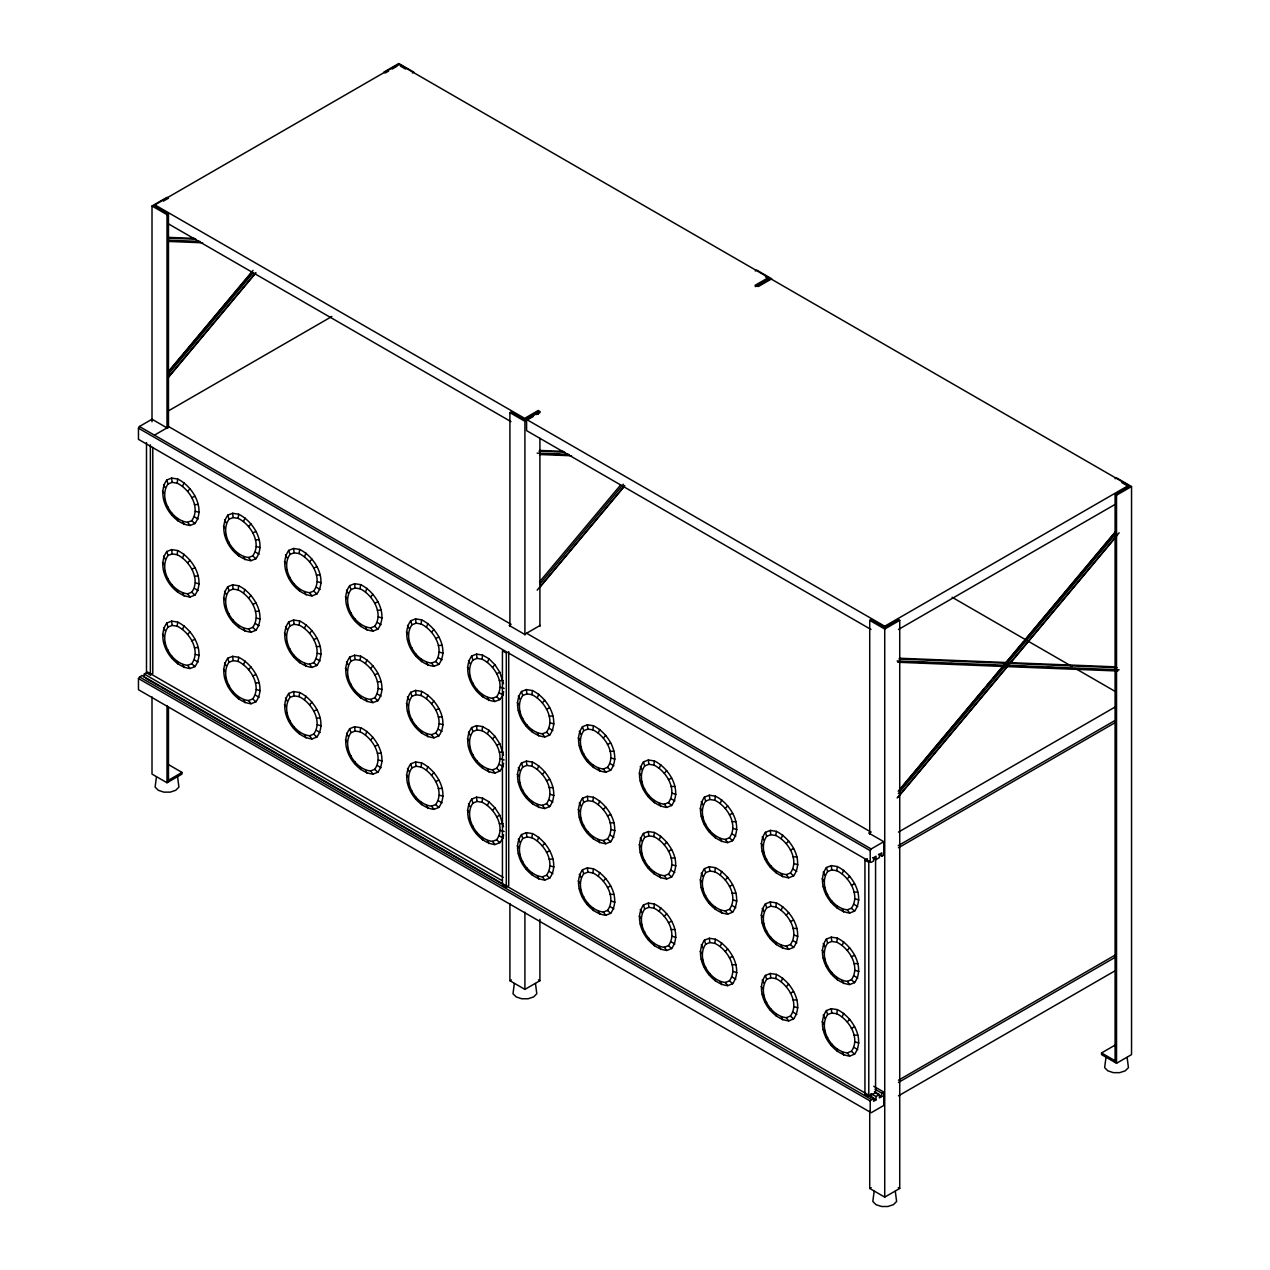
<?xml version="1.0" encoding="UTF-8"?>
<svg xmlns="http://www.w3.org/2000/svg" width="1270" height="1270" viewBox="0 0 1270 1270"><rect width="100%" height="100%" fill="white"/><g stroke="black" fill="none" stroke-linecap="round" stroke-linejoin="round"><path stroke-width="1.5" d="M177.197 483.171L172.133 482.378L168.021 483.981C158.258 497.808 171.625 520.573 187.627 522.288L191.738 520.668C200.993 507.889 189.833 489.236 177.197 483.171L177.657 479.012L171.656 478.076L166.767 479.981C155.178 496.411 171.037 523.446 190.04 525.462L194.945 523.558C205.93 508.381 192.659 486.219 177.657 479.012M177.197 554.688L172.133 553.895L168.021 555.514C158.258 569.341 171.625 592.106 187.627 593.82L191.738 592.201C200.993 579.422 189.833 560.769 177.197 554.688L177.657 550.545L171.656 549.608L166.767 551.513C155.178 567.928 171.037 594.963 190.04 596.995L194.945 595.09C205.93 579.914 192.659 557.752 177.657 550.545M177.197 626.221L172.133 625.427L168.021 627.047C158.258 640.874 171.625 663.639 187.627 665.353L191.738 663.734C200.993 650.954 189.833 632.301 177.197 626.221L177.657 622.078L171.656 621.125L166.767 623.046C155.178 639.461 171.037 666.496 190.04 668.528L194.945 666.607C205.93 651.447 192.659 629.285 177.657 622.078M238.173 518.366L233.124 517.573L228.997 519.192C219.234 533.019 232.601 555.784 248.602 557.498L252.73 555.879C261.985 543.1 250.809 524.447 238.173 518.366L238.633 514.223L232.632 513.27L227.743 515.191C216.154 531.606 232.013 558.641 251.031 560.673L255.921 558.752C266.906 543.592 253.635 521.43 238.633 514.223M238.173 589.899L233.124 589.105L228.997 590.725C219.234 604.552 232.601 627.317 248.602 629.015L252.73 627.412C261.985 614.632 250.809 595.963 238.173 589.899L238.633 585.756L232.632 584.803L227.743 586.724C216.154 603.139 232.013 630.174 251.031 632.206L255.921 630.285C266.906 615.125 253.635 592.963 238.633 585.756M238.173 661.432L233.124 660.638L228.997 662.257C219.234 676.084 232.601 698.849 248.602 700.548L252.73 698.944C261.985 686.165 250.809 667.496 238.173 661.432L238.633 657.273L232.632 656.336L227.743 658.257C216.154 674.672 232.013 701.707 251.031 703.739L255.921 701.818C266.906 686.641 253.635 664.48 238.633 657.273M299.148 553.577L294.1 552.783L289.973 554.403C280.21 568.23 293.576 590.994 309.578 592.693L313.706 591.09C322.961 578.31 311.785 559.641 299.148 553.577L299.609 549.418L293.608 548.481L288.719 550.402C277.13 566.817 293.005 593.852 312.007 595.884L316.897 593.963C327.882 578.787 314.611 556.625 299.609 549.418M299.148 625.11L294.1 624.316L289.973 625.919C280.21 639.747 293.576 662.511 309.578 664.226L313.706 662.622C322.961 649.843 311.785 631.174 299.148 625.11L299.609 620.951L293.608 620.014L288.719 621.935C277.13 638.35 293.005 665.385 312.007 667.417L316.897 665.496C327.882 650.319 314.611 628.158 299.609 620.951M299.148 696.643L294.1 695.849L289.973 697.452C280.21 711.279 293.576 734.044 309.578 735.759L313.706 734.139C322.961 721.376 311.785 702.707 299.148 696.643L299.609 692.483L293.608 691.547L288.719 693.452C277.13 709.882 293.005 736.917 312.007 738.949L316.897 737.029C327.882 721.852 314.611 699.691 299.609 692.483M360.124 588.788L355.076 587.994L350.949 589.597C341.201 603.425 354.552 626.189 370.57 627.904L374.682 626.285C383.937 613.521 372.761 594.852 360.124 588.788L360.601 584.629L354.6 583.692L349.695 585.597C338.106 602.028 353.981 629.063 372.983 631.095L377.873 629.174C388.858 613.997 375.587 591.836 360.601 584.629M360.124 660.321L355.076 659.527L350.949 661.13C341.201 674.957 354.552 697.722 370.57 699.437L374.682 697.817C383.937 685.038 372.761 666.385 360.124 660.321L360.601 656.161L354.6 655.225L349.695 657.13C338.106 673.56 353.981 700.58 372.983 702.612L377.873 700.707C388.858 685.53 375.587 663.369 360.601 656.161M360.124 731.837L355.076 731.044L350.949 732.663C341.201 746.49 354.552 769.255 370.57 770.969L374.682 769.35C383.937 756.571 372.761 737.918 360.124 731.837L360.601 727.694L354.6 726.742L349.695 728.662C338.106 745.077 353.981 772.112 372.983 774.144L377.873 772.239C388.858 757.063 375.587 734.901 360.601 727.694M421.116 623.983L416.052 623.189L411.94 624.808C402.177 638.635 415.544 661.4 431.546 663.115L435.658 661.495C444.913 648.716 433.737 630.063 421.116 623.983L421.576 619.839L415.576 618.887L410.686 620.808C399.082 637.222 414.957 664.258 433.959 666.29L438.848 664.385C449.834 649.208 436.578 627.047 421.576 619.839M421.116 695.515L416.052 694.722L411.94 696.341C402.177 710.168 415.544 732.933 431.546 734.647L435.658 733.028C444.913 720.249 433.737 701.58 421.116 695.515L421.576 691.372L415.576 690.42L410.686 692.341C399.082 708.755 414.957 735.79 433.959 737.822L438.848 735.901C449.834 720.741 436.578 698.579 421.576 691.372M421.116 767.048L416.052 766.255L411.94 767.874C402.177 781.701 415.544 804.466 431.546 806.164L435.658 804.561C444.913 791.781 433.737 773.112 421.116 767.048L421.576 762.905L415.576 761.952L410.686 763.873C399.082 780.288 414.957 807.323 433.959 809.355L438.848 807.434C449.834 792.274 436.578 770.096 421.576 762.905M482.092 659.193L477.028 658.4L472.916 660.019C463.153 673.846 476.52 696.611 492.522 698.309L496.633 696.706C505.889 683.927 494.713 665.258 482.092 659.193L482.552 655.05L476.552 654.098L471.662 656.019C460.073 672.433 475.933 699.468 494.935 701.5L499.84 699.579L503.031 695.039L503.587 691.721M482.092 730.726L477.028 729.933L472.916 731.552C463.153 745.363 476.52 768.144 492.522 769.842L496.633 768.239C505.889 755.459 494.713 736.79 482.092 730.726L482.552 726.567L476.552 725.63L471.662 727.551C460.073 743.966 475.933 771.001 494.935 773.033L499.84 771.112L503.031 766.572L503.587 763.254M482.092 802.259L477.028 801.465L472.916 803.069C463.153 816.896 476.52 839.66 492.522 841.375L496.633 839.756C505.889 826.992 494.713 808.323 482.092 802.259L482.552 798.1L476.552 797.163L471.662 799.084C460.073 815.499 475.933 842.534 494.935 844.566L499.84 842.645L503.031 838.105L503.587 834.787M531.939 694.674L526.875 693.88L522.764 695.5C513.001 709.327 526.367 732.091 542.369 733.806L546.497 732.187C555.736 719.407 544.576 700.754 531.939 694.674L532.4 690.531L526.399 689.578L521.51 691.499C509.921 707.914 525.78 734.949 544.782 736.981L549.688 735.076C560.673 719.899 547.402 697.738 532.4 690.531M531.939 766.207L526.875 765.413L522.764 767.032C513.001 780.859 526.367 803.624 542.369 805.339L546.497 803.719C555.736 790.94 544.576 772.271 531.939 766.207L532.4 762.063L526.399 761.111L521.51 763.032C509.921 779.447 525.78 806.482 544.782 808.514L549.688 806.593C560.673 791.432 547.402 769.271 532.4 762.063M531.939 837.74L526.875 836.946L522.764 838.565C513.001 852.392 526.367 875.157 542.369 876.856L546.497 875.252C555.736 862.473 544.576 843.804 531.939 837.74L532.4 833.596L526.399 832.644L521.51 834.565C509.921 850.979 525.78 878.014 544.782 880.046L549.688 878.126C560.673 862.965 547.402 840.788 532.4 833.596M592.915 729.885L587.867 729.091L583.74 730.71C573.976 744.537 587.343 767.302 603.345 769.001L607.473 767.397C616.728 754.618 605.552 735.949 592.915 729.885L593.376 725.741L587.375 724.789L582.486 726.71C570.897 743.125 586.756 770.16 605.774 772.192L610.664 770.271C621.649 755.11 608.378 732.933 593.376 725.741M592.915 801.418L587.867 800.624L583.74 802.243C573.976 816.054 587.343 838.835 603.345 840.534L607.473 838.93C616.728 826.151 605.552 807.482 592.915 801.418L593.376 797.258L587.375 796.322L582.486 798.243C570.897 814.657 586.756 841.692 605.774 843.725L610.664 841.804C621.649 826.627 608.378 804.466 593.376 797.258M592.915 872.95L587.867 872.157L583.74 873.76C573.976 887.587 587.343 910.352 603.345 912.066L607.473 910.447C616.728 897.684 605.552 879.015 592.915 872.95L593.376 868.791L587.375 867.854L582.486 869.775C570.897 886.19 586.756 913.225 605.774 915.257L610.664 913.336C621.649 898.16 608.378 875.998 593.376 868.791M653.891 765.096L648.843 764.302L644.716 765.905C634.952 779.732 648.319 802.497 664.321 804.212L668.449 802.592C677.704 789.829 666.528 771.16 653.891 765.096L654.352 760.936L648.351 760L643.461 761.921C631.873 778.335 647.748 805.37 666.75 807.403L671.639 805.482C682.625 790.305 669.353 768.144 654.352 760.936M653.891 836.628L648.843 835.835L644.716 837.438C634.952 851.265 648.319 874.03 664.321 875.744L668.449 874.125C677.704 861.346 666.528 842.693 653.891 836.628L654.352 832.469L648.351 831.532L643.461 833.438C631.873 849.868 647.748 876.903 666.75 878.919L671.639 877.014C682.625 861.838 669.353 839.676 654.352 832.469M653.891 908.145L648.843 907.351L644.716 908.971C634.952 922.798 648.319 945.563 664.321 947.277L668.449 945.658C677.704 932.878 666.528 914.225 653.891 908.145L654.352 904.002L648.351 903.065L643.461 904.97C631.873 921.385 647.748 948.42 666.75 950.452L671.639 948.547C682.625 933.371 669.353 911.209 654.352 904.002M714.867 800.29L709.819 799.497L705.691 801.116C695.944 814.943 709.295 837.708 725.313 839.422L729.424 837.803C738.68 825.024 727.504 806.371 714.867 800.29L715.343 796.147L709.343 795.211L704.437 797.115C692.848 813.53 708.723 840.565 727.726 842.597L732.615 840.692C743.601 825.516 730.345 803.354 715.343 796.147M714.867 871.823L709.819 871.029L705.691 872.649C695.944 886.476 709.295 909.241 725.313 910.955L729.424 909.336C738.68 896.556 727.504 877.903 714.867 871.823L715.343 867.68L709.343 866.727L704.437 868.648C692.848 885.063 708.723 912.098 727.726 914.13L732.615 912.209C743.601 897.049 730.345 874.887 715.343 867.68M714.867 943.356L709.819 942.562L705.691 944.181C695.944 958.009 709.295 980.773 725.313 982.472L729.424 980.869C738.68 968.089 727.504 949.42 714.867 943.356L715.343 939.213L709.343 938.26L704.437 940.181C692.848 956.596 708.723 983.631 727.726 985.663L732.615 983.742C743.601 968.581 730.345 946.42 715.343 939.213M775.859 835.501L770.795 834.707L766.683 836.327C756.92 850.154 770.287 872.919 786.289 874.617L790.4 873.014C799.655 860.234 788.479 841.565 775.859 835.501L776.319 831.358L770.318 830.405L765.429 832.326C753.824 848.741 769.699 875.776 788.702 877.808L793.591 875.887C804.593 860.727 791.321 838.565 776.319 831.358M775.859 907.034L770.795 906.24L766.683 907.859C756.92 921.687 770.287 944.451 786.289 946.15L790.4 944.547C799.655 931.767 788.479 913.098 775.859 907.034L776.319 902.875L770.318 901.938L765.429 903.859C753.824 920.274 769.699 947.309 788.702 949.341L793.591 947.42C804.593 932.243 791.321 910.082 776.319 902.875M775.859 978.567L770.795 977.773L766.683 979.376C756.92 993.203 770.287 1015.968 786.289 1017.683L790.4 1016.079C799.655 1003.3 788.479 984.631 775.859 978.567L776.319 974.407L770.318 973.471L765.429 975.392C753.824 991.806 769.699 1018.842 788.702 1020.874L793.591 1018.953C804.593 1003.776 791.321 981.615 776.319 974.407M836.835 870.712L831.771 869.918L827.659 871.522C817.896 885.349 831.263 908.113 847.265 909.828L851.376 908.225C860.631 895.445 849.455 876.776 836.835 870.712L837.295 866.553L831.294 865.616L826.405 867.537C814.816 883.952 830.675 910.987 849.678 913.019L854.583 911.098C865.568 895.921 852.297 873.76 837.295 866.553M836.835 942.245L831.771 941.451L827.659 943.054C817.896 956.881 831.263 979.646 847.265 981.361L851.376 979.741C860.631 966.978 849.455 948.309 836.835 942.245L837.295 938.085L831.294 937.149L826.405 939.054C814.816 955.484 830.675 982.52 849.678 984.552L854.583 982.631C865.568 967.454 852.297 945.293 837.295 938.085M836.835 1013.778L831.771 1012.984L827.659 1014.587C817.896 1028.414 831.263 1051.179 847.265 1052.893L851.376 1051.274C860.631 1038.495 849.455 1019.842 836.835 1013.778L837.295 1009.618L831.294 1008.682L826.405 1010.587C814.816 1027.017 830.675 1054.036 849.678 1056.068L854.583 1054.163C865.568 1038.987 852.297 1016.825 837.295 1009.618M156.432 776.922L155.115 787.098L158.305 790.289L163.83 792.131L170.196 792.131L175.72 790.289L178.911 787.098L177.594 776.922M514.334 983.551L513.001 993.727L516.192 996.918L521.716 998.76L528.098 998.76L533.622 996.918L536.813 993.727L535.48 983.551M874.141 1191.292L872.823 1201.468L876.014 1204.659L881.539 1206.5L887.905 1206.5L893.429 1204.659L896.62 1201.468L895.302 1191.292M1105.964 1057.45L1104.646 1067.625L1107.821 1070.816L1113.346 1072.658L1119.727 1072.658L1125.252 1070.816L1128.443 1067.625L1127.125 1057.45M171.656 514.858L172.133 513.35M171.656 586.375L172.133 584.883M171.656 657.908L172.133 656.399M232.632 550.053L233.124 548.545M232.632 621.586L233.124 620.077M232.632 693.118L233.124 691.61M293.608 585.264L294.1 583.755M293.608 656.796L294.1 655.288M293.608 728.329L294.1 726.821M354.6 620.474L355.076 618.966M354.6 692.007L355.076 690.499M354.6 763.524L355.076 762.016M415.576 655.669L416.052 654.161M415.576 727.202L416.052 725.694M415.576 798.735L416.052 797.227M476.552 690.88L477.028 689.372M476.552 762.413L477.028 760.905M476.552 833.946L477.028 832.437M526.399 726.361L526.875 724.852M526.399 797.893L526.875 796.385M526.399 869.426L526.875 867.918M587.375 761.571L587.867 760.063M587.375 833.104L587.867 831.596M587.375 904.637L587.867 903.129M648.351 796.782L648.843 795.274M648.351 868.315L648.843 866.807M648.351 939.832L648.843 938.34M709.343 831.977L709.819 830.485M709.343 903.51L709.819 902.002M709.343 975.043L709.819 973.534M770.318 867.188L770.795 865.68M770.318 938.721L770.795 937.212M770.318 1010.253L770.795 1008.745M831.294 902.399L831.771 900.89M831.294 973.931L831.771 972.423M831.294 1045.464L831.771 1043.956M182.578 486.267L184.039 482.695M182.578 557.8L184.039 554.228M182.578 629.333L184.039 625.761M243.554 521.478L245.031 517.906M243.554 593.011L245.031 589.439M243.554 664.543L245.031 660.971M304.53 556.689L306.006 553.117M304.53 628.206L306.006 624.649M304.53 699.738L306.006 696.166M365.506 591.883L366.982 588.312M365.506 663.416L366.982 659.844M365.506 734.949L366.982 731.377M426.482 627.094L427.958 623.522M426.482 698.627L427.958 695.055M426.482 770.16L427.958 766.588M487.474 662.305L488.934 658.733L482.552 655.05M487.474 733.838L488.934 730.266L482.552 726.567M487.474 805.355L488.934 801.799L482.552 798.1M537.321 697.786L538.782 694.214M537.321 769.318L538.782 765.746M537.321 840.851L538.782 837.279M598.297 732.996L599.773 729.424M598.297 804.529L599.773 800.957M598.297 876.046L599.773 872.49M659.273 768.191L660.749 764.619M659.273 839.724L660.749 836.152M659.273 911.257L660.749 907.685M720.249 803.402L721.725 799.83M720.249 874.935L721.725 871.363M720.249 946.467L721.725 942.896M781.225 838.613L782.701 835.041M781.225 910.146L782.701 906.574M781.225 981.662L782.701 978.106M842.216 873.808L843.677 870.252M842.216 945.34L843.677 941.769M842.216 1016.873L843.677 1013.301M872.68 857.663L876.014 859.584L876.014 856.234L873.585 857.631L873.585 860.981L871.172 862.378L138.462 439.341L138.462 428.165L139.43 426.498L152.003 419.227L167.005 427.895M873.76 1086.279L883.761 1092.057L883.761 1105.471L871.172 1112.726L138.462 689.705L138.462 678.529L141.843 675.449L873.585 1097.915L873.585 1101.281L876.014 1099.883L876.014 1096.518L871.014 1093.645M870.204 861.822L870.204 850.646L871.172 848.963L883.761 841.692L883.761 855.107L881.824 856.234L878.491 854.297M870.204 1112.171L870.204 1100.995L873.585 1097.915M168.053 371.951L253.047 270.431M169.18 370.967L251.65 272.463M168.243 374.301L253.238 272.78M168.291 377.174L255.826 272.621M168.148 377.698L255.683 273.145M539.48 581.898L620.681 484.918M539.671 584.248L623.395 484.251M537.178 590.153L624.713 485.6M539.575 587.645L624.57 486.124M898.16 791.226L1115.092 532.114M900.573 788.718L984.298 688.721M986.838 685.689L990.648 681.133M993.172 678.101L1002.062 667.496M1005.856 662.956L1023.62 641.731M1026.16 638.715L1116.235 531.114M898.35 793.591L1116.552 532.956M897.128 797.973L1119.14 532.797M898.255 796.989L1007.364 666.671M1009.904 663.639L1116.457 536.353M187.627 491.315L190.04 488.696M187.627 562.848L190.04 560.213M248.602 526.526L251.031 523.891M187.627 634.381L190.04 631.746M248.602 598.043L251.031 595.424M309.578 561.721L312.007 559.102M248.602 669.576L251.031 666.956M309.578 633.254L312.007 630.634M370.57 596.932L372.983 594.312M309.578 704.786L312.007 702.167M370.57 668.464L372.983 665.829M431.546 632.142L433.959 629.507M370.57 739.997L372.983 737.362M431.546 703.659L433.959 701.04M492.522 667.337L494.935 664.718L488.934 658.733M431.546 775.192L433.959 772.573M492.522 738.87L494.935 736.251L488.934 730.266M542.369 702.834L544.782 700.199M492.522 810.403L494.935 807.783L488.934 801.799M542.369 774.351L544.782 771.731M603.345 738.029L605.774 735.409M542.369 845.884L544.782 843.264M603.345 809.561L605.774 806.942M664.321 773.239L666.75 770.62M603.345 881.094L605.774 878.475M664.321 844.772L666.75 842.153M725.313 808.45L727.726 805.815M664.321 916.305L666.75 913.67M725.313 879.983L727.726 877.348M786.289 843.645L788.702 841.026M725.313 951.5L727.726 948.88M786.289 915.178L788.702 912.558M847.265 878.856L849.678 876.236M786.289 986.711L788.702 984.091M847.265 950.389L849.678 947.769M847.265 1021.921L849.678 1019.286M152.003 421.751L152.003 205.994L167.005 197.342L168.465 198.183L163.386 201.105M168.465 427.72L168.465 213.82L154.908 205.994L154.908 204.883L398.828 64.056L768.572 277.527L755.015 285.353L756.952 286.464L770.509 278.654L1128.633 485.41L1128.633 486.537L1115.092 494.347L1115.092 1062.434M388.668 71.041L385.27 72.993L383.826 72.168L398.828 63.5L413.829 72.168L412.385 72.993M392.049 69.088L397.129 66.151M152.003 205.994L167.005 214.662L168.465 213.82M168.656 410.734L331.835 316.516M154.432 435.15L168.942 426.768L511.111 624.316L509.175 625.427L524.653 634.381L540.147 625.427M509.905 626.412L509.905 412.623L511.35 411.797L524.907 419.608L538.464 411.797L539.909 412.623L536.575 414.56M755.269 270.97L756.729 270.129L771.731 278.797L758.396 286.496M871.014 629.491L526.59 430.641L526.59 419.465L540.147 411.655L538.21 410.528L524.653 418.354L154.908 204.883M755.269 286.607L768.826 278.797L765.429 276.828M509.905 412.623L524.907 421.291L533.241 416.481M144.272 677.402L144.272 674.053L147.653 672.1L503.111 877.316M146.494 442.595L146.494 672.767L150.368 675.005L152.781 673.608L152.781 447.389M168.465 780.24L182.007 772.414L182.007 774.081L167.005 782.749L152.003 774.081L152.003 696.897M869.728 834.136L869.728 620.363L871.172 619.522L884.73 627.348L898.271 619.522L899.731 620.363L899.731 1188.45L884.73 1197.118L869.728 1188.45L869.728 1111.25M1115.092 478.711L1116.536 477.869L1131.538 486.537L1131.538 1054.608L1116.536 1063.276L1101.534 1054.608L1101.534 1052.941L1115.092 1045.115M526.59 419.465L884.73 626.237L1128.633 485.41M869.728 620.363L884.73 629.031L899.731 620.363M1115.092 494.347L1116.536 495.189L1131.538 486.537M898.462 629.475L1114.901 504.523M506.301 887.206L506.301 653.05L502.428 650.827L502.428 884.968L506.301 887.206L508.714 885.809L508.714 651.653M509.905 903.526L509.905 980.71L511.35 979.884M509.905 980.71L524.907 989.378L539.909 980.71L539.909 919.353M870.696 831.913L868.759 833.041L883.761 841.692M898.462 832.088L1114.901 707.136M875.57 858.441L875.57 1092.581L868.791 1096.502L864.933 1094.264L864.933 860.107L867.346 858.71M898.239 845.629L1114.901 720.55M876.014 859.584L879.396 857.631L879.396 854.265L881.824 852.868L881.824 856.234M898.462 847.741L1114.901 722.773M898.462 1080.214L1114.901 955.246M898.462 1082.437L1114.901 957.485M876.014 1096.518L879.396 1094.565L879.396 1097.915L881.824 1096.518L881.824 1093.168L875.157 1089.327M881.824 1093.168L883.761 1092.057M898.462 1095.851L1114.901 970.899M869.728 1188.45L871.172 1187.609M191.738 497.681L194.945 496.252M252.73 532.892L255.921 531.463M191.738 569.214L194.945 567.785M313.706 568.103L316.897 566.658M252.73 604.425L255.921 602.996M191.738 640.747L194.945 639.318M374.682 603.298L377.873 601.869M313.706 639.62L316.897 638.191M252.73 675.957L255.921 674.513M435.658 638.508L438.848 637.08M374.682 674.83L377.873 673.402M313.706 711.152L316.897 709.724M496.633 673.719L499.84 672.29L503.476 683.673M435.658 710.041L438.848 708.612M374.682 746.363L377.873 744.934M546.497 709.2L549.688 707.771M496.633 745.236L499.84 743.807L503.476 755.206M435.658 781.574L438.848 780.145M607.473 744.41L610.664 742.982M546.497 780.732L549.688 779.304M496.633 816.769L499.84 815.34L503.476 826.738M668.449 779.605L671.639 778.177M607.473 815.927L610.664 814.499M546.497 852.265L549.688 850.837M729.424 814.816L732.615 813.387M668.449 851.138L671.639 849.709M607.473 887.46L610.664 886.031M790.4 850.027L793.591 848.598M729.424 886.349L732.615 884.92M668.449 922.671L671.639 921.242M851.376 885.222L854.583 883.793M790.4 921.56L793.591 920.115M729.424 957.882L732.615 956.453M851.376 956.754L854.583 955.326M790.4 993.076L793.591 991.648M851.376 1028.287L854.583 1026.859M166.767 507.286L168.021 506.968M227.743 542.496L228.997 542.179M166.767 578.818L168.021 578.501M288.719 577.691L289.973 577.39M227.743 614.029L228.997 613.712M166.767 650.351L168.021 650.034M349.695 612.902L350.949 612.584M288.719 649.224L289.973 648.922M227.743 685.546L228.997 685.244M410.686 648.113L411.94 647.795M349.695 684.435L350.949 684.117M288.719 720.757L289.973 720.439M471.662 683.323L472.916 683.006M410.686 719.645L411.94 719.328M349.695 755.967L350.949 755.65M521.51 718.804L522.764 718.487M471.662 754.84L472.916 754.539M410.686 791.178L411.94 790.861M582.486 754.015L583.74 753.697M521.51 790.337L522.764 790.019M471.662 826.373L472.916 826.072M643.461 789.21L644.716 788.908M582.486 825.532L583.74 825.23M521.51 861.87L522.764 861.552M704.437 824.421L705.691 824.103M643.461 860.743L644.716 860.425M582.486 897.065L583.74 896.763M765.429 859.631L766.683 859.314M704.437 895.953L705.691 895.636M643.461 932.275L644.716 931.958M826.405 894.826L827.659 894.524M765.429 931.148L766.683 930.846M704.437 967.486L705.691 967.168M826.405 966.359L827.659 966.041M765.429 1002.681L766.683 1002.379M826.405 1037.892L827.659 1037.574M194.437 504.619L198.136 504.492M255.413 539.813L259.112 539.686M194.437 576.151L198.136 576.008M316.389 575.024L320.088 574.897M255.413 611.346L259.112 611.219M377.365 610.235L381.063 610.108M194.437 647.668L198.136 647.541M316.389 646.557L320.088 646.43M438.356 645.446L442.055 645.303M255.413 682.879L259.112 682.752M377.365 681.768L381.063 681.625M499.332 680.641L503.031 680.514M316.389 718.09L320.088 717.963M438.356 716.963L442.055 716.836M549.18 716.137L552.879 715.994M377.365 753.3L381.063 753.158M499.332 752.173L503.031 752.046M610.156 751.332L613.855 751.205M438.356 788.495L442.055 788.368M549.18 787.654L552.879 787.527M671.131 786.543L674.83 786.416M499.332 823.706L503.031 823.579M610.156 822.865L613.855 822.738M732.107 821.753L735.806 821.611M549.18 859.187L552.879 859.06M671.131 858.075L674.83 857.949M793.099 856.948L796.798 856.821M610.156 894.397L613.855 894.271M732.107 893.27L735.806 893.143M854.075 892.159L857.774 892.032M671.131 929.608L674.83 929.465M793.099 928.481L796.798 928.354M732.107 964.803L735.806 964.676M854.075 963.692L857.774 963.565M793.099 1000.014L796.798 999.887M854.075 1035.225L857.774 1035.082M168.688 237.379L194.453 238.395M168.148 238.125L195.913 239.236M168.291 240.173L200.009 241.443M169.482 240.697L181.372 241.173M168.942 241.459L202.644 242.792M539.559 450.437L563.34 451.374M539.036 451.183L564.801 452.215M537.178 453.152L568.896 454.422M546.306 453.993L560.181 454.549M539.829 454.517L571.532 455.771M899.509 658.241L1006.554 662.511M1010.507 662.67L1115.568 666.845M898.985 659.003L1117.028 667.687M897.128 660.971L1119.14 669.798M918.146 662.273L932.021 662.829M949.865 663.543L963.74 664.099M983.551 664.877L995.458 665.353M1015.27 666.147L1027.16 666.623M1046.988 667.401L1058.878 667.877M1078.706 668.671L1090.597 669.147M1110.425 669.925L1116.362 670.163M897.795 662.257L1117.822 671.005M195.374 511.27L199.247 512.381M256.349 546.481L260.223 547.592M317.325 581.676L321.199 582.803M378.301 616.887L382.175 617.998M439.293 652.097L443.151 653.209M195.374 582.803L199.247 583.914M500.269 687.292L504.142 688.419M256.349 618.014L260.223 619.125M317.325 653.209L321.199 654.336M550.116 722.789L553.99 723.9M378.301 688.419L382.175 689.531M611.092 757.984L614.966 759.111M439.293 723.63L443.151 724.741M195.374 654.336L199.247 655.447M672.068 793.194L675.942 794.322M500.269 758.825L504.142 759.952M256.349 689.531L260.223 690.658M733.044 828.405L736.917 829.516M317.325 724.741L321.199 725.853M794.036 863.616L797.893 864.727M550.116 794.322L553.99 795.433M378.301 759.952L382.175 761.063M855.012 898.811L858.885 899.938M611.092 829.516L614.966 830.644M439.293 795.147L443.151 796.274M672.068 864.727L675.942 865.838M500.269 830.358L504.142 831.485M733.044 899.938L736.917 901.049M794.036 935.133L797.893 936.26M550.116 865.838L553.99 866.965M855.012 970.343L858.885 971.455M611.092 901.049L614.966 902.176M672.068 936.26L675.942 937.371M733.044 971.471L736.917 972.582M794.036 1006.665L797.893 1007.793M855.012 1041.876L858.885 1042.987M163.576 499.062L165.322 500.047M224.552 534.257L226.314 535.241M285.528 569.468L287.29 570.452M346.504 604.679L348.266 605.663M407.479 639.874L409.242 640.874M468.471 675.084L470.217 676.069M518.319 710.565L520.065 711.565M579.295 745.776L581.057 746.76M640.27 780.986L642.033 781.971M701.246 816.181L703.008 817.181M762.222 851.392L763.984 852.376M823.214 886.603L824.96 887.587M163.576 570.579L165.322 571.579M224.552 605.79L226.314 606.774M285.528 641.001L287.29 641.985M346.504 676.211L348.266 677.196M407.479 711.406L409.242 712.391M468.471 746.617L470.217 747.601M518.319 782.098L520.065 783.082M579.295 817.308L581.057 818.293M640.27 852.519L642.033 853.503M701.246 887.714L703.008 888.698M762.222 922.925L763.984 923.909M823.214 958.136L824.96 959.12M163.576 642.112L165.322 643.096M224.552 677.323L226.314 678.307M285.528 712.533L287.29 713.518M346.504 747.728L348.266 748.728M407.479 782.939L409.242 783.923M468.471 818.15L470.217 819.134M518.319 853.63L520.065 854.615M579.295 888.841L581.057 889.825M640.27 924.036L642.033 925.036M701.246 959.247L703.008 960.231M762.222 994.458L763.984 995.442M823.214 1029.668L824.96 1030.653M400.526 66.151L405.606 69.088M1121.87 482.616L1128.633 486.537M952.151 597.297L1072.086 666.544M1075.515 668.528L1114.933 691.277M168.608 223.965L510.969 421.624M526.59 633.254L871.014 832.104M139.43 426.498L871.172 848.963M138.462 428.165L870.204 850.646M864.933 860.107L868.791 862.346L868.791 1096.502M1101.534 1052.941L1115.092 1060.767M874.395 1091.676L879.396 1094.565M875.157 1092.676L881.824 1096.518M144.272 674.053L501.428 880.253M145.939 678.37L159.274 686.07M160.972 687.054L501.428 883.618M871.014 1096.994L876.014 1099.883M139.43 676.846L871.172 1099.312M138.462 678.529L870.204 1100.995M168.465 764.588L182.007 772.414M538.464 979.884L539.909 980.71M898.271 1187.609L899.731 1188.45M499.332 692.88L503.031 695.039M438.356 657.669L442.055 659.828M377.365 622.459L381.063 624.634M316.389 587.264L320.088 589.423M255.413 552.053L259.112 554.212M194.437 516.842L198.136 519.017M854.075 904.399L857.774 906.558M793.099 869.188L796.798 871.347M732.107 833.977L735.806 836.136M671.131 798.766L674.83 800.941M610.156 763.572L613.855 765.731M549.18 728.361L552.879 730.52M499.332 764.413L503.031 766.572M438.356 729.202L442.055 731.361M377.365 693.991L381.063 696.15M316.389 658.797L320.088 660.956M255.413 623.586L259.112 625.745M194.437 588.375L198.136 590.534M854.075 975.916L857.774 978.09M793.099 940.721L796.798 942.88M732.107 905.51L735.806 907.669M671.131 870.299L674.83 872.474M610.156 835.104L613.855 837.263M549.18 799.894L552.879 802.053M499.332 835.93L503.031 838.105M438.356 800.735L442.055 802.894M377.365 765.524L381.063 767.683M316.389 730.313L320.088 732.488M255.413 695.119L259.112 697.278M194.437 659.908L198.136 662.067M854.075 1047.448L857.774 1049.607M793.099 1012.253L796.798 1014.412M732.107 977.043L735.806 979.202M671.131 941.832L674.83 943.991M610.156 906.621L613.855 908.796M549.18 871.426L552.879 873.585M851.376 908.225L854.583 911.098M790.4 873.014L793.591 875.887M729.424 837.803L732.615 840.692M668.449 802.592L671.639 805.482M851.376 979.741L854.583 982.631M607.473 767.397L610.664 770.271M790.4 944.547L793.591 947.42M546.497 732.187L549.688 735.076M496.633 696.706L499.84 699.579M729.424 909.336L732.615 912.209M435.658 661.495L438.848 664.385M668.449 874.125L671.639 877.014M851.376 1051.274L854.583 1054.163M374.682 626.285L377.873 629.174M607.473 838.93L610.664 841.804M790.4 1016.079L793.591 1018.953M313.706 591.09L316.897 593.963M546.497 803.719L549.688 806.593M496.633 768.239L499.84 771.112M729.424 980.869L732.615 983.742M252.73 555.879L255.921 558.752M435.658 733.028L438.848 735.901M668.449 945.658L671.639 948.547M191.738 520.668L194.945 523.558M374.682 697.817L377.873 700.707M607.473 910.447L610.664 913.336M313.706 662.622L316.897 665.496M546.497 875.252L549.688 878.126M496.633 839.756L499.84 842.645M252.73 627.412L255.921 630.285M435.658 804.561L438.848 807.434M191.738 592.201L194.945 595.09M374.682 769.35L377.873 772.239M313.706 734.139L316.897 737.029M252.73 698.944L255.921 701.818M191.738 663.734L194.945 666.607M822.103 878.697L824.039 880.935M761.111 843.486L763.048 845.725M700.135 808.292L702.072 810.514M822.103 950.23L824.039 952.468M639.159 773.081L641.096 775.319M761.111 915.019L763.048 917.257M578.183 737.87L580.12 740.108M700.135 879.808L702.072 882.047M822.103 1021.763L824.039 1023.985M517.207 702.659L519.144 704.898M639.159 844.613L641.096 846.852M761.111 986.552L763.048 988.79M467.36 667.179L469.297 669.417M578.183 809.403L580.12 811.641M700.135 951.341L702.072 953.579M406.368 631.968L408.305 634.206M517.207 774.192L519.144 776.43M639.159 916.146L641.096 918.369M345.392 596.773L347.329 599.011M467.36 738.711L469.297 740.95M578.183 880.935L580.12 883.174M284.416 561.562L286.353 563.801M406.368 703.501L408.305 705.739M517.207 845.725L519.144 847.963M223.441 526.351L225.377 528.59M345.392 668.306L347.329 670.528M467.36 810.244L469.297 812.482M162.465 491.157L164.401 493.395M284.416 633.095L286.353 635.333M406.368 775.033L408.305 777.272M223.441 597.884L225.377 600.123M345.392 739.838L347.329 742.061M162.465 562.689L164.401 564.912M284.416 704.628L286.353 706.866M223.441 669.417L225.377 671.655M162.465 634.206L164.401 636.445M847.265 909.828L849.678 913.019M786.289 874.617L788.702 877.808M847.265 981.361L849.678 984.552M725.313 839.422L727.726 842.597M786.289 946.15L788.702 949.341M664.321 804.212L666.75 807.403M847.265 1052.893L849.678 1056.068M725.313 910.955L727.726 914.13M603.345 769.001L605.774 772.192M786.289 1017.683L788.702 1020.874M664.321 875.744L666.75 878.919M542.369 733.806L544.782 736.981M725.313 982.472L727.726 985.663M603.345 840.534L605.774 843.725M492.522 698.309L494.935 701.5M664.321 947.277L666.75 950.452M542.369 805.339L544.782 808.514M431.546 663.115L433.959 666.29M603.345 912.066L605.774 915.257M492.522 769.842L494.935 773.033M370.57 627.904L372.983 631.095M542.369 876.856L544.782 880.046M431.546 734.647L433.959 737.822M309.578 592.693L312.007 595.884M492.522 841.375L494.935 844.566M370.57 699.437L372.983 702.612M248.602 557.498L251.031 560.673M431.546 806.164L433.959 809.355M309.578 664.226L312.007 667.417M187.627 522.288L190.04 525.462M370.57 770.969L372.983 774.144M248.602 629.015L251.031 632.206M309.578 735.759L312.007 738.949M187.627 593.82L190.04 596.995M248.602 700.548L251.031 703.739M187.627 665.353L190.04 668.528M494.935 664.718L499.84 672.29M494.935 736.251L499.84 743.807M494.935 807.783L499.84 815.34M823.214 872.077L824.96 875.347M823.214 943.61L824.96 946.88M762.222 836.866L763.984 840.153M823.214 1015.127L824.96 1018.413M762.222 908.399L763.984 911.685M701.246 801.656L703.008 804.942M762.222 979.932L763.984 983.202M701.246 873.188L703.008 876.475M640.27 766.461L642.033 769.731M701.246 944.721L703.008 948.007M640.27 837.994L642.033 841.264M579.295 731.25L581.057 734.536M640.27 909.51L642.033 912.797M579.295 802.783L581.057 806.069M518.319 696.039L520.065 699.325M468.471 660.559L470.217 663.845M579.295 874.316L581.057 877.586M518.319 767.572L520.065 770.858M468.471 732.091L470.217 735.378M407.479 625.348L409.242 628.634M518.319 839.105L520.065 842.391M468.471 803.624L470.217 806.894M407.479 696.881L409.242 700.167M346.504 590.153L348.266 593.423M407.479 768.413L409.242 771.7M346.504 661.67L348.266 664.956M285.528 554.942L287.29 558.228M346.504 733.203L348.266 736.489M285.528 626.475L287.29 629.745M224.552 519.732L226.314 523.018M285.528 698.008L287.29 701.278M224.552 591.264L226.314 594.55M163.576 484.537L165.322 487.807M224.552 662.797L226.314 666.083M163.576 556.054L165.322 559.34M163.576 627.586L165.322 630.872M842.216 909.034L843.677 912.066M842.216 980.567L843.677 983.599M781.225 873.824L782.701 876.871M842.216 1052.1L843.677 1055.132M781.225 945.356L782.701 948.388M720.249 838.629L721.725 841.661M781.225 1016.889L782.701 1019.921M720.249 910.161L721.725 913.193M659.273 803.418L660.749 806.45M720.249 981.678L721.725 984.726M659.273 874.951L660.749 877.983M598.297 768.207L599.773 771.255M659.273 946.483L660.749 949.515M598.297 839.74L599.773 842.772M537.321 733.012L538.782 736.044M598.297 911.273L599.773 914.305M487.474 697.516L488.934 700.564M537.321 804.545L538.782 807.577M487.474 769.048L488.934 772.081M537.321 876.062L538.782 879.11M426.482 662.321L427.958 665.353M487.474 840.581L488.934 843.613M426.482 733.854L427.958 736.886M365.506 627.11L366.982 630.142M426.482 805.37L427.958 808.418M365.506 698.643L366.982 701.675M304.53 591.899L306.006 594.931M365.506 770.176L366.982 773.208M304.53 663.432L306.006 666.464M243.554 556.704L245.031 559.737M304.53 734.965L306.006 737.997M243.554 628.221L245.031 631.269M182.578 521.494L184.039 524.526M243.554 699.754L245.031 702.786M182.578 593.026L184.039 596.059M182.578 664.559L184.039 667.591M826.405 867.537L827.659 871.522M826.405 939.054L827.659 943.054M826.405 1010.587L827.659 1014.587M765.429 832.326L766.683 836.327M765.429 903.859L766.683 907.859M765.429 975.392L766.683 979.376M704.437 797.115L705.691 801.116M704.437 868.648L705.691 872.649M704.437 940.181L705.691 944.181M643.461 761.921L644.716 765.905M643.461 833.438L644.716 837.438M643.461 904.97L644.716 908.971M582.486 726.71L583.74 730.71M582.486 798.243L583.74 802.243M582.486 869.775L583.74 873.76M521.51 691.499L522.764 695.5M521.51 763.032L522.764 767.032M471.662 656.019L472.916 660.019M521.51 834.565L522.764 838.565M471.662 727.551L472.916 731.552M471.662 799.084L472.916 803.069M410.686 620.808L411.94 624.808M410.686 692.341L411.94 696.341M410.686 763.873L411.94 767.874M349.695 585.597L350.949 589.597M349.695 657.13L350.949 661.13M349.695 728.662L350.949 732.663M288.719 550.402L289.973 554.403M288.719 621.935L289.973 625.919M288.719 693.452L289.973 697.452M227.743 515.191L228.997 519.192M227.743 586.724L228.997 590.725M227.743 658.257L228.997 662.257M166.767 479.981L168.021 483.981M166.767 551.513L168.021 555.514M166.767 623.046L168.021 627.047M836.835 905.939L837.295 908.383M836.835 977.456L837.295 979.916M836.835 1048.988L837.295 1051.449M775.859 870.728L776.319 873.173M775.859 942.261L776.319 944.705M775.859 1013.793L776.319 1016.238M714.867 835.517L715.343 837.978M714.867 907.05L715.343 909.495M714.867 978.583L715.343 981.027M653.891 800.306L654.352 802.767M653.891 871.839L654.352 874.3M653.891 943.372L654.352 945.832M592.915 765.111L593.376 767.556M592.915 836.644L593.376 839.089M592.915 908.161L593.376 910.622M531.939 729.901L532.4 732.361M531.939 801.433L532.4 803.878M531.939 872.966L532.4 875.411M482.092 694.42L482.552 696.865M482.092 765.953L482.552 768.398M482.092 837.47L482.552 839.93M421.116 659.209L421.576 661.67M421.116 730.742L421.576 733.187M421.116 802.275L421.576 804.72M360.124 623.999L360.601 626.459M360.124 695.531L360.601 697.992M360.124 767.064L360.601 769.525M299.148 588.804L299.609 591.248M299.148 660.336L299.609 662.781M299.148 731.853L299.609 734.314M238.173 553.593L238.633 556.038M238.173 625.126L238.633 627.57M238.173 696.658L238.633 699.103M177.197 518.382L177.657 520.843M177.197 589.915L177.657 592.376M177.197 661.448L177.657 663.892M831.294 865.616L831.771 869.918M831.294 937.149L831.771 941.451M831.294 1008.682L831.771 1012.984M770.318 830.405L770.795 834.707M770.318 901.938L770.795 906.24M770.318 973.471L770.795 977.773M709.343 795.211L709.819 799.497M709.343 866.727L709.819 871.029M709.343 938.26L709.819 942.562M648.351 760L648.843 764.302M648.351 831.532L648.843 835.835M648.351 903.065L648.843 907.351M587.375 724.789L587.867 729.091M587.375 796.322L587.867 800.624M587.375 867.854L587.867 872.157M526.399 689.578L526.875 693.88M526.399 761.111L526.875 765.413M526.399 832.644L526.875 836.946M476.552 654.098L477.028 658.4M476.552 725.63L477.028 729.933M476.552 797.163L477.028 801.465M415.576 618.887L416.052 623.189M415.576 690.42L416.052 694.722M415.576 761.952L416.052 766.255M354.6 583.692L355.076 587.994M354.6 655.225L355.076 659.527M354.6 726.742L355.076 731.044M293.608 548.481L294.1 552.783M293.608 620.014L294.1 624.316M293.608 691.547L294.1 695.849M232.632 513.27L233.124 517.573M232.632 584.803L233.124 589.105M232.632 656.336L233.124 660.638M171.656 478.076L172.133 482.378M171.656 549.608L172.133 553.895M171.656 621.125L172.133 625.427M1116.536 495.189L1116.536 1063.276M884.73 626.237L884.73 627.348M884.73 629.031L884.73 1197.118M871.22 1094.359L871.22 1097.343M539.909 438.356L539.909 626.412M538.21 410.528L538.21 414.258M524.907 421.291L524.907 635.063M524.907 912.178L524.907 989.378M398.828 64.056L398.828 65.183M168.465 706.961L168.465 781.907M167.005 214.662L167.005 428.434M167.005 705.548L167.005 782.749M150.368 444.817L150.368 675.005"/></g></svg>
